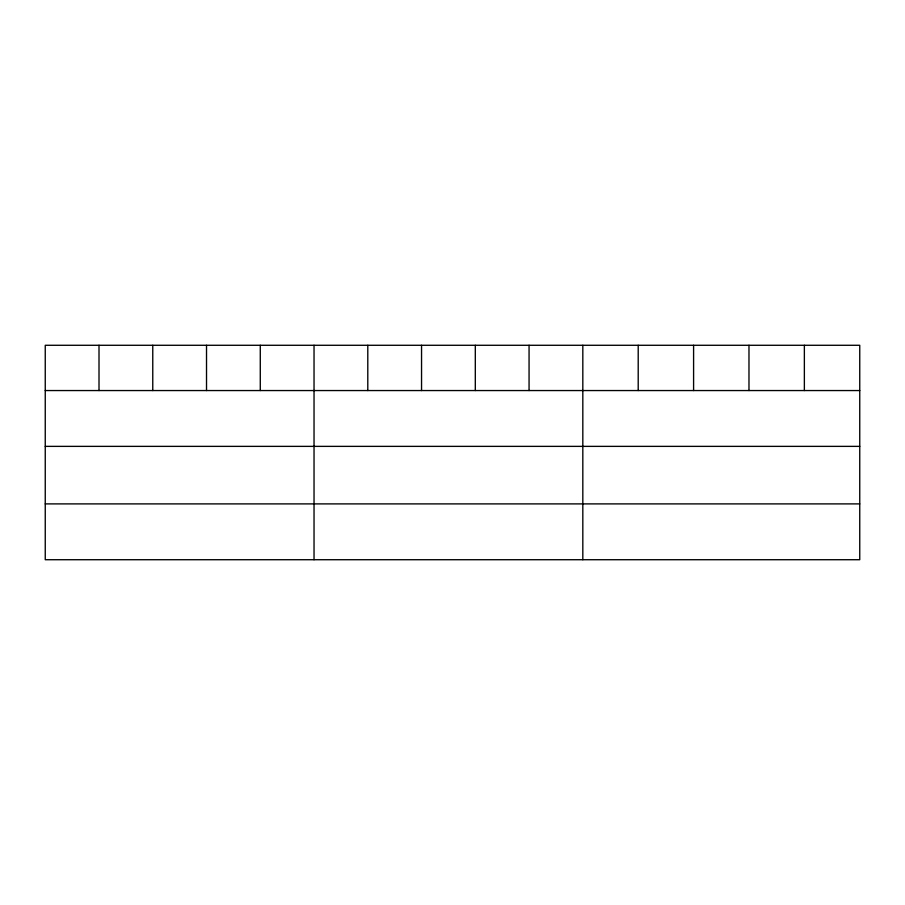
<?xml version="1.0" encoding="UTF-8"?>
<svg xmlns="http://www.w3.org/2000/svg" width="905" height="905" viewBox="0 0 905 905"><rect width="100%" height="100%" fill="white"/><g stroke="black" fill="none" stroke-linecap="round" stroke-linejoin="round"><path stroke-width="1.36" d="M859.75 446.369L859.75 345.28L45.25 345.28L45.25 559.72L859.75 559.72L859.75 446.369L45.25 446.369M45.25 390.553L859.75 390.553M45.25 503.893L859.75 503.893M804.364 345.28L804.364 390.553M748.978 345.28L748.978 390.553M693.592 345.28L693.592 390.553M638.206 345.28L638.206 390.553M582.82 345.28L582.82 559.72M529.063 345.28L529.063 390.553M475.306 345.28L475.306 390.553M421.549 345.28L421.549 390.553M367.792 345.28L367.792 390.553M314.035 345.28L314.035 559.72M260.278 345.28L260.278 390.553M206.521 345.28L206.521 390.553M152.764 345.28L152.764 390.553M99.007 345.28L99.007 390.553"/></g></svg>
